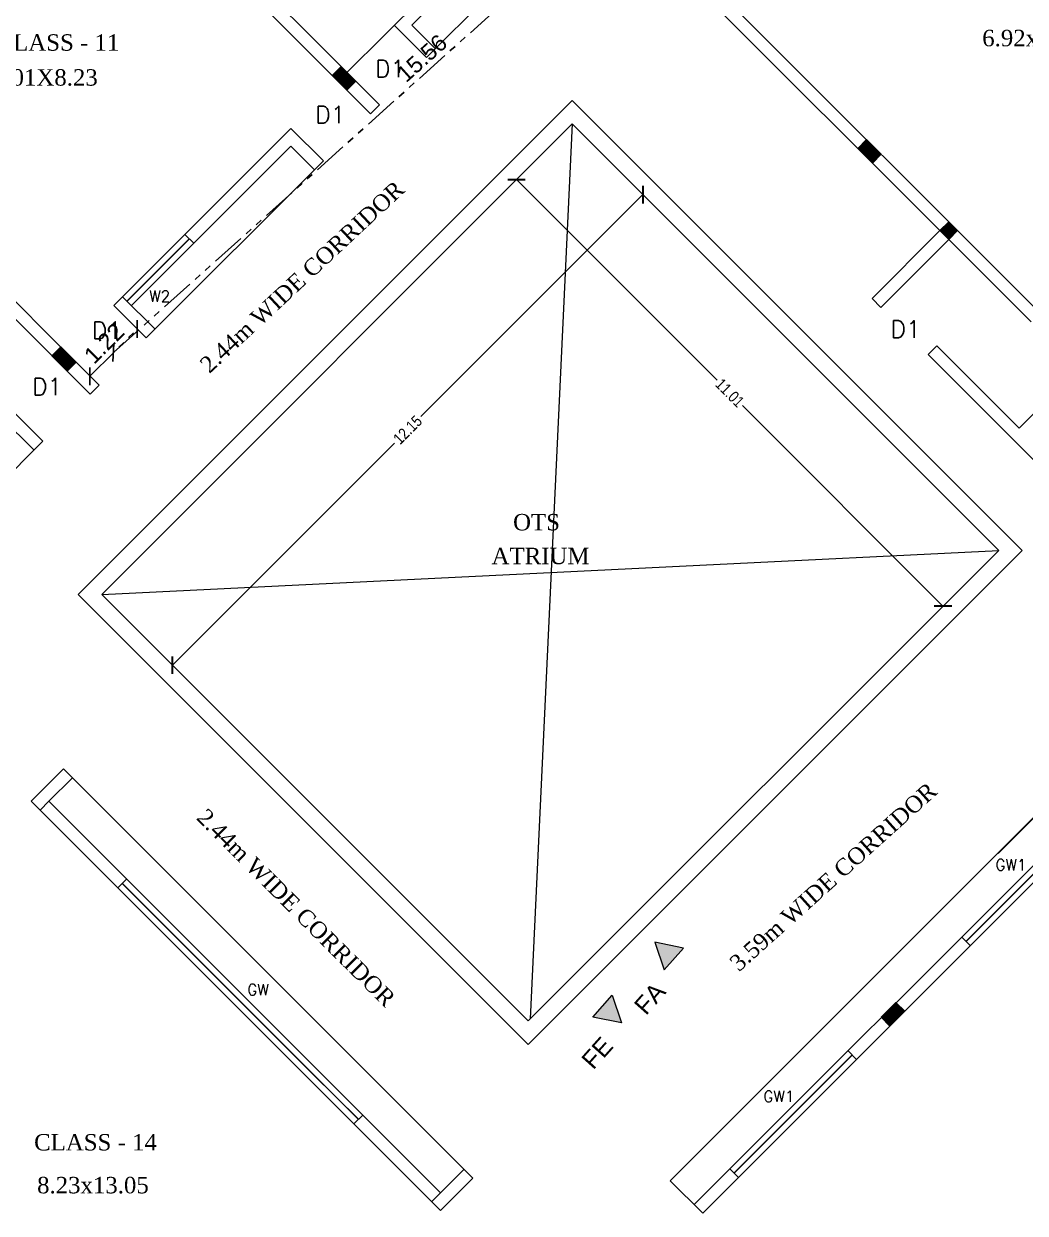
# Model space of a CAD drawing. Header units: metres. Extents: x 43 to 977, y 102 to 459.
# Drawn here: x 560.44 to 578.72, y 227.76 to 249.47 of the extents above; entities that cross this region are included whole.
import ezdxf

# ---------------------------------------------------------------- set-up
doc = ezdxf.new("R2010")
doc.units = ezdxf.units.M
doc.header["$MEASUREMENT"] = 0
doc.header["$PDMODE"] = 3
doc.linetypes.add('PHANTOM2', pattern=[1.25, 0.625, -0.125, 0.125, -0.125, 0.125, -0.125])
doc.layers.get('0').update_dxf_attribs({"lineweight": 0})
doc.layers.get('Defpoints').update_dxf_attribs({"lineweight": 0})
for name, color, linetype, lineweight in [('3', 3, 'Continuous', 0), ('6', 6, 'Continuous', 0), ('BLK_1_FLR_1_ EXIT_WIDTH_ DOOR', 7, 'Continuous', 35), ('Column', 1, 'Continuous', 0), ('DIST_EXIT', 7, 'Continuous', 35), ('hatch', 7, 'Continuous', 0), ('ILAND', 7, 'Continuous', 0), ('TEXT', 130, 'Continuous', 0), ('WA', 1, 'Continuous', 0), ('WALL', 7, 'Continuous', 0), ('WIN', 13, 'Continuous', 0)]:
    doc.layers.add(name, color=color, linetype=linetype, lineweight=lineweight)
doc.styles.add('AR', font='arial.ttf')
doc.styles.add('ARIAL', font='arial.ttf')
doc.styles.get("Standard").update_dxf_attribs({"font": 'romans.shx'})
doc.styles.add('style2', font='romantic.ttf')
doc.styles.add('visa', font='swissc.ttf')
doc.dimstyles.new('o3', dxfattribs={"dimscale": 0.23, "dimtxt": 0.9, "dimasz": 1, "dimexe": 5, "dimexo": 9, "dimgap": 0.23, "dimtad": 0, "dimzin": 3, "dimdsep": 46, "dimtxsty": 'visa', "dimblk": 'ARCHTICK', "dimcen": 0.09, "dimse1": 1, "dimse2": 1, "dimclrd": 7, "dimclre": 256, "dimclrt": 7, "dimadec": 0, "dimazin": 0, "dimtfac": 0.23, "dimtofl": 0, "dimtmove": 2, "dimatfit": 1, "dimldrblk": 'ARCHTICK', "dimfxl": 0, "dimtolj": 1, "dimtzin": 0, "dimarcsym": 0})
doc.dimstyles.new('OPEN SPACE', dxfattribs={"dimtxt": 0.3, "dimasz": 0.23, "dimexe": 0.1875, "dimexo": 0.0625, "dimgap": 0.09, "dimtad": 3, "dimzin": 0, "dimdsep": 46, "dimtxsty": 'ARIAL', "dimblk": 'OBLIQUE', "dimcen": 0.09, "dimse1": 1, "dimse2": 1, "dimclrd": 6, "dimclre": 6, "dimclrt": 7, "dimadec": 0, "dimazin": 0, "dimtfac": 0.5, "dimtix": 1, "dimtmove": 0, "dimatfit": 3, "dimfxl": 0, "dimtolj": 1, "dimtzin": 0, "dimarcsym": 0})

# ---------------------------------------------------------------- blocks, each defined once
blk = doc.blocks.new('_ArchTick')
at = {"color": 0, "const_width": 0.15}
blk.add_lwpolyline([(-0.5, -0.5), (0.5, 0.5)], dxfattribs=at)
blk = doc.blocks.new('*D217')
at = {"layer": 'Defpoints', "color": 0, "lineweight": 30}
for p in [(577.964, 255.262), (587.158, 250.639), (584.495, 247.976)]:
    blk.add_point(p, dxfattribs=at)
at = {"layer": 'WALL', "color": 7, "lineweight": -2}
for p, q in [((580.249, 257.548), (583.397, 254.4)), ((587.158, 250.639), (584.01, 253.787))]:
    blk.add_line(p, q, dxfattribs=at)
at = {"layer": 'WALL', "color": 7, "lineweight": -2, "xscale": 0.23, "yscale": 0.23, "zscale": 0.23}
for p, rotation in [((580.249, 257.548), 135.0000000061167), ((587.158, 250.639), 315.0000000061167)]:
    blk.add_blockref('_ArchTick', p, dxfattribs=dict(at, rotation=rotation))
at = {"layer": 'WALL', "color": 7, "insert": (583.704, 254.093), "char_height": 0.345, "attachment_point": 5, "rotation": 315, "style": 'visa'}
blk.add_mtext('\\A1;9.77', dxfattribs=at)
blk = doc.blocks.new('*D223')
at = {"layer": 'Defpoints', "color": 0, "lineweight": 30}
for p in [(569.811, 263.623), (598.148, 240.67), (595.255, 237.818)]:
    blk.add_point(p, dxfattribs=at)
at = {"layer": 'WALL', "color": 7, "lineweight": -2}
for p, q in [((572.704, 266.476), (585.041, 253.963)), ((598.148, 240.67), (585.81, 253.183))]:
    blk.add_line(p, q, dxfattribs=at)
at = {"layer": 'WALL', "color": 7, "lineweight": -2, "xscale": 0.23, "yscale": 0.23, "zscale": 0.23}
for p, rotation in [((572.704, 266.476), 134.5962407876201), ((598.148, 240.67), 314.5962407876201)]:
    blk.add_blockref('_ArchTick', p, dxfattribs=dict(at, rotation=rotation))
at = {"layer": 'WALL', "color": 7, "insert": (585.426, 253.573), "char_height": 0.345, "attachment_point": 5, "rotation": 314.5962, "style": 'visa'}
blk.add_mtext('\\A1;36.24', dxfattribs=at)
blk = doc.blocks.new('*D228')
at = {"layer": 'Defpoints', "color": 0, "lineweight": 30}
for p in [(561.661, 252.943), (554.152, 250.539), (556.78, 247.91)]:
    blk.add_point(p, dxfattribs=at)
at = {"layer": 'WALL', "color": 7, "lineweight": -2}
for p, q in [((559.108, 255.495), (556.914, 253.3)), ((554.152, 250.539), (556.347, 252.733))]:
    blk.add_line(p, q, dxfattribs=at)
at = {"layer": 'WALL', "color": 7, "lineweight": -2, "xscale": 0.23, "yscale": 0.23, "zscale": 0.23}
for p, rotation in [((559.108, 255.495), 44.99999999388329), ((554.152, 250.539), 224.9999999938833)]:
    blk.add_blockref('_ArchTick', p, dxfattribs=dict(at, rotation=rotation))
at = {"layer": 'WALL', "color": 7, "insert": (556.63, 253.017), "char_height": 0.345, "attachment_point": 5, "rotation": 45, "style": 'visa'}
blk.add_mtext('\\A1;7.01', dxfattribs=at)
blk = doc.blocks.new('*D234')
at = {"layer": 'Defpoints', "color": 0, "lineweight": 30}
for p in [(571.879, 263.263), (542.567, 241.328), (546.256, 237.64)]:
    blk.add_point(p, dxfattribs=at)
at = {"layer": 'WALL', "color": 7, "lineweight": -2}
for p, q in [((568.19, 266.952), (555.766, 254.528)), ((542.567, 241.328), (554.991, 253.753))]:
    blk.add_line(p, q, dxfattribs=at)
at = {"layer": 'WALL', "color": 7, "lineweight": -2, "xscale": 0.23, "yscale": 0.23, "zscale": 0.23}
for p, rotation in [((568.19, 266.952), 45.00068308527042), ((542.567, 241.328), 225.0006830852704)]:
    blk.add_blockref('_ArchTick', p, dxfattribs=dict(at, rotation=rotation))
at = {"layer": 'WALL', "color": 7, "insert": (555.379, 254.14), "char_height": 0.345, "attachment_point": 5, "rotation": 45.0007, "style": 'visa'}
blk.add_mtext('\\A1;36.24', dxfattribs=at)
blk = doc.blocks.new('*D236')
at = {"layer": 'Defpoints', "color": 0, "lineweight": 30}
for p in [(570.454, 247.645), (561.865, 239.056), (563.154, 237.766)]:
    blk.add_point(p, dxfattribs=at)
at = {"layer": 'WALL', "color": 7, "lineweight": -2}
for p, q in [((571.744, 246.355), (567.692, 242.304)), ((563.154, 237.766), (567.206, 241.818))]:
    blk.add_line(p, q, dxfattribs=at)
at = {"layer": 'WALL', "color": 7, "lineweight": -2, "xscale": 0.23, "yscale": 0.23, "zscale": 0.23}
for p, rotation in [((571.744, 246.355), 45.00000000006747), ((563.154, 237.766), 225.0000000000674)]:
    blk.add_blockref('_ArchTick', p, dxfattribs=dict(at, rotation=rotation))
at = {"layer": 'WALL', "color": 7, "insert": (567.449, 242.061), "char_height": 0.207, "attachment_point": 5, "rotation": 45, "style": 'visa'}
blk.add_mtext('\\A1;12.15', dxfattribs=at)
blk = doc.blocks.new('*D237')
at = {"layer": 'Defpoints', "color": 0, "lineweight": 30}
for p in [(570.454, 247.645), (578.238, 239.861), (577.221, 238.844)]:
    blk.add_point(p, dxfattribs=at)
at = {"layer": 'WALL', "color": 7, "lineweight": -2}
for p, q in [((569.437, 246.628), (573.098, 242.966)), ((577.221, 238.844), (573.559, 242.505))]:
    blk.add_line(p, q, dxfattribs=at)
at = {"layer": 'WALL', "color": 7, "lineweight": -2, "xscale": 0.23, "yscale": 0.23, "zscale": 0.23}
for p, rotation in [((569.437, 246.628), 135.000000000054), ((577.221, 238.844), 315.000000000054)]:
    blk.add_blockref('_ArchTick', p, dxfattribs=dict(at, rotation=rotation))
at = {"layer": 'WALL', "color": 7, "insert": (573.329, 242.736), "char_height": 0.207, "attachment_point": 5, "rotation": 315, "style": 'visa'}
blk.add_mtext('\\A1;11.01', dxfattribs=at)
blk = doc.blocks.new('_Oblique')
at = {"color": 0, "linetype": 'ByBlock', "lineweight": -2}
blk.add_line((-0.5, -0.5), (0.5, 0.5), dxfattribs=at)
blk = doc.blocks.new('*D720')
at = {"layer": 'Defpoints', "color": 0, "lineweight": 80}
for p in [(573.667, 253.858), (573.667, 253.858), (562.078, 243.47)]:
    blk.add_point(p, dxfattribs=at)
at = {"layer": 'DIST_EXIT', "color": 7, "linetype": 'PHANTOM2', "lineweight": -2}
blk.add_line((562.078, 243.47), (573.667, 253.858), dxfattribs=at)
at = {"layer": 'DIST_EXIT', "color": 7, "lineweight": -2, "xscale": 0.23, "yscale": 0.23, "zscale": 0.23}
for p, rotation in [((573.667, 253.858), 41.87082986993703), ((562.078, 243.47), 221.8708298699371)]:
    blk.add_blockref('_Oblique', p, dxfattribs=dict(at, rotation=rotation))
at = {"layer": 'DIST_EXIT', "color": 7, "lineweight": 35, "insert": (567.71, 248.845), "char_height": 0.3, "attachment_point": 5, "rotation": 41.8708, "style": 'ARIAL'}
blk.add_mtext('\\A1;15.56', dxfattribs=at)
blk = doc.blocks.new('*D721')
at = {"layer": 'BLK_1_FLR_1_ EXIT_WIDTH_ DOOR', "color": 2, "linetype": 'PHANTOM2', "lineweight": -2}
blk.add_line((561.647, 243.039), (562.509, 243.901), dxfattribs=at)
at = {"layer": 'Defpoints', "color": 0, "lineweight": 80}
for p in [(562.243, 244.167), (562.509, 243.901), (561.381, 243.305)]:
    blk.add_point(p, dxfattribs=at)
at = {"layer": 'BLK_1_FLR_1_ EXIT_WIDTH_ DOOR', "color": 2, "lineweight": -2, "xscale": 0.23, "yscale": 0.23, "zscale": 0.23}
for p, rotation in [((562.509, 243.901), 45.00000000008124), ((561.647, 243.039), 225.0000000000812)]:
    blk.add_blockref('_Oblique', p, dxfattribs=dict(at, rotation=rotation))
at = {"layer": 'BLK_1_FLR_1_ EXIT_WIDTH_ DOOR', "color": 2, "lineweight": 35, "insert": (561.907, 243.64), "char_height": 0.3, "attachment_point": 5, "rotation": 45, "style": 'ARIAL'}
blk.add_mtext('\\A1;1.22', dxfattribs=at)

msp = doc.modelspace()

# ---------------------------------------------------------------- hatches: boundary and pattern name
at = {"layer": '3'}
for points in [[(571.96266, 232.70636), (572.13074, 232.20051), (572.48479, 232.59899)], [(571.35125, 231.23279), (570.82942, 231.34158), (571.18454, 231.7391)]]:
    msp.add_hatch(color=8, dxfattribs=at).paths.add_polyline_path(points)
at = {"layer": 'hatch'}
h = msp.add_hatch(dxfattribs=at)
h.set_pattern_fill('ANSI31', color=256, scale=0.025396, style=0)
h.set_pattern_definition([(45, (-4804.2669952, 1819.084898), (-0.0022447263868, 0.0022447263868), [])])
h.paths.add_polyline_path([(566.23286, 248.69373), (566.07124, 248.53211), (566.3406, 248.26274), (566.50222, 248.42436)])
h = msp.add_hatch(dxfattribs=at)
h.set_pattern_fill('ANSI31', color=256, scale=0.025396, angle=180, style=0)
h.set_pattern_definition([(225, (-994.7274133, 5617.698594), (-0.0022447263868, 0.0022447263868), [])])
h.paths.add_polyline_path([(575.93312, 246.92937), (576.09474, 247.09099), (575.82538, 247.36036), (575.66376, 247.19874)])
h = msp.add_hatch(dxfattribs=at)
h.set_pattern_fill('ANSI31', color=256, scale=0.025396, angle=90, style=0)
h.set_pattern_definition([(315, (2147.9876334, 5616.304619), (0.0022447263868, 0.0022447263868), [])])
h.paths.add_polyline_path([(577.3271, 245.85864), (577.48872, 245.69702), (577.3271, 245.5354), (577.16548, 245.69702)])
h = msp.add_hatch(dxfattribs=at)
h.set_pattern_fill('ANSI31', color=256, scale=0.025396, style=0)
h.set_pattern_definition([(45, (-4809.3849714, 1813.966922), (-0.0022447263868, 0.0022447263868), [])])
h.paths.add_polyline_path([(561.11488, 243.57575), (560.95326, 243.41413), (561.22263, 243.14477), (561.38425, 243.30639)])
h = msp.add_hatch(dxfattribs=at)
h.set_pattern_fill('ANSI31', color=256, scale=0.025396, style=0)
h.set_pattern_definition([(45, (-4809.3717545, 1813.953705), (-0.0022447263868, 0.0022447263868), [])])
h.paths.add_polyline_path([(561.1281, 243.56254), (560.96648, 243.40092), (561.23584, 243.13155), (561.39747, 243.29317)])
h = msp.add_hatch(dxfattribs=at)
h.set_pattern_fill('ANSI31', color=256, scale=0.025396, angle=90, style=0)
h.set_pattern_definition([(135, (-994.300289, -5139.1611898), (-0.0022447263868, -0.0022447263868), [])])
h.paths.add_polyline_path([(576.09088, 231.33866), (576.2525, 231.17704), (576.52187, 231.44641), (576.36025, 231.60803)])

# ---------------------------------------------------------------- linework, layer by layer
at = {"layer": 'Column'}
for points in [[(566.50222, 248.42436), (566.23286, 248.69373), (566.07124, 248.53211), (566.3406, 248.26274), (566.50222, 248.42436)], [(575.93312, 246.92937), (575.66376, 247.19874), (575.82538, 247.36036), (576.09474, 247.09099), (575.93312, 246.92937)], [(577.3271, 245.5354), (577.48872, 245.69702), (577.3271, 245.85864), (577.16548, 245.69702), (577.3271, 245.5354)], [(561.38425, 243.30639), (561.11488, 243.57575), (560.95326, 243.41413), (561.22263, 243.14477), (561.38425, 243.30639)], [(561.39747, 243.29317), (561.1281, 243.56254), (560.96648, 243.40092), (561.23584, 243.13155), (561.39747, 243.29317)], [(576.36025, 231.60803), (576.09088, 231.33866), (576.2525, 231.17704), (576.52187, 231.44641), (576.36025, 231.60803)]]:
    msp.add_lwpolyline(points, dxfattribs=at)
at = {"layer": 'ILAND', "color": 5, "ltscale": 45}
for p, q in [((570.45406, 247.64485), (569.68485, 231.30766)), ((561.86494, 239.05573), (578.23805, 239.86086))]:
    msp.add_line(p, q, dxfattribs=at)
at = {"layer": 'WA', "ltscale": 0.5}
for points in [[(571.96266, 232.70636), (572.13074, 232.20051), (572.48479, 232.59899)], [(571.35125, 231.23279), (570.82942, 231.34158), (571.18454, 231.7391)]]:
    msp.add_lwpolyline(points, close=True, dxfattribs=at)
at = {"layer": 'WALL'}
for p, q in [((566.3406, 248.58598), (571.02759, 253.27297)), ((567.52582, 249.44796), (570.16562, 252.08776)), ((567.79519, 248.85535), (570.75823, 251.81839)), ((572.78198, 250.40376), (578.99044, 244.1953)), ((572.62036, 250.24214), (577.16548, 245.69702)), ((555.4043, 249.28634), (561.22263, 243.46801)), ((567.79519, 248.85535), (567.20258, 249.44796)), ((567.95681, 249.01697), (567.52582, 249.44796)), ((578.61333, 242.09423), (585.563, 249.04391)), ((570.45406, 248.07584), (561.43396, 239.05573)), ((566.77159, 247.83175), (566.93321, 247.99337)), ((578.66904, 239.86086), (570.45406, 248.07584)), ((570.45406, 247.64485), (561.86494, 239.05573)), ((565.90962, 246.96978), (565.31701, 247.56239)), ((578.23805, 239.86086), (570.45406, 247.64485)), ((562.40784, 244.32998), (565.31701, 247.23915)), ((565.748, 246.80816), (565.31701, 247.23915)), ((562.67721, 243.73737), (565.90962, 246.96978)), ((563.5447, 245.46684), (563.38308, 245.62846)), ((575.92639, 244.45793), (577.16548, 245.69702)), ((577.10487, 245.75763), (578.82882, 244.03368)), ((576.08801, 244.29631), (577.3271, 245.5354)), ((562.24622, 244.4916), (562.83883, 243.89899)), ((562.0846, 244.32998), (562.67721, 243.73737)), ((575.92639, 244.45793), (576.08801, 244.29631)), ((578.61333, 242.09423), (580.92988, 244.41079)), ((561.38425, 243.30639), (561.22263, 243.46801)), ((576.94998, 243.43434), (577.1116, 243.59596)), ((576.94998, 243.43434), (580.01404, 240.37028)), ((577.1116, 243.59596), (578.61333, 242.09423)), ((561.81524, 242.8754), (561.38425, 243.30639)), ((561.81524, 242.8754), (561.38425, 243.30639)), ((561.65362, 242.71378), (561.22263, 243.14477)), ((561.65362, 242.71378), (561.22263, 243.14477)), ((561.65362, 242.71378), (561.81524, 242.8754)), ((561.65362, 242.71378), (561.81524, 242.8754)), ((557.72085, 238.78102), (560.79164, 241.8518)), ((578.66904, 239.86086), (569.64893, 230.84075)), ((578.23805, 239.86086), (569.64893, 231.27174)), ((561.43396, 239.05573), (569.64893, 230.84075)), ((561.86494, 239.05573), (569.64893, 231.27174)), ((582.16304, 238.26328), (578.22869, 234.32894)), ((582.59402, 237.8323), (572.67873, 227.91701)), ((560.57615, 235.27924), (561.16875, 235.87185)), ((561.16875, 235.87185), (568.63932, 228.40128)), ((560.89939, 235.27924), (561.33037, 235.71023)), ((568.04671, 227.80868), (560.57615, 235.27924)), ((560.73777, 235.11762), (560.89939, 235.27924)), ((568.04671, 228.13192), (560.89939, 235.27924)), ((579.18454, 235.2943), (572.24299, 228.35275)), ((579.93877, 234.86331), (572.8356, 227.76014)), ((577.56364, 232.80191), (577.72526, 232.64029)), ((575.48164, 230.72942), (575.64326, 230.5678)), ((568.4777, 228.5629), (567.88509, 227.9703)), ((573.3267, 228.57448), (573.48832, 228.41286)), ((568.63932, 228.40128), (568.04671, 227.80868)), ((572.8356, 227.76014), (572.24299, 228.35275))]:
    msp.add_line(p, q, dxfattribs=at)
at = {"layer": 'WALL', "color": 7}
for points in [[(566.93321, 247.99337), (560.52227, 254.40431), (560.95326, 254.8353)], [(566.93321, 247.99337), (560.52227, 254.40431), (560.95326, 254.8353)], [(559.92967, 253.81171), (560.36065, 254.24269), (566.77159, 247.83175)], [(554.81169, 248.69373), (555.24268, 249.12472), (561.06101, 243.30639)], [(562.0846, 244.32998), (565.31701, 247.56239)], [(560.19903, 242.44441), (560.79164, 241.8518)], [(560.03741, 242.28279), (560.63002, 241.69018)]]:
    msp.add_lwpolyline(points, dxfattribs=at)
at = {"layer": 'WIN', "color": 7}
for p, q in [((562.0846, 244.32998), (563.05432, 245.2997)), ((563.21594, 245.13808), (562.40784, 244.32998)), ((562.31811, 233.86052), (562.15649, 233.6989)), ((566.62799, 229.55064), (566.46637, 229.38902))]:
    msp.add_line(p, q, dxfattribs=at)
at = {"layer": 'WIN', "const_width": 0.0254}
for points in [[(562.32703, 244.41079), (563.46389, 245.54765)], [(579.79939, 234.87604), (577.64445, 232.7211)], [(566.55013, 229.47279), (562.2373, 233.77971)], [(575.56245, 230.64861), (573.40751, 228.49367)]]:
    msp.add_lwpolyline(points, dxfattribs=at)

# ---------------------------------------------------------------- texts
at = {"layer": '6', "char_height": 0.3236911, "width": 16.1756829, "attachment_point": 7, "style": 'AR'}
for s, insert, rotation in [('FA{\\fTimes New Roman|b1|i0|c0|p18;\\L  }', (571.79822, 231.3569), 48.379732), ('FE {\\fTimes New Roman|b1|i0|c0|p18;\\L   }', (570.83643, 230.36353), 48.224038)]:
    msp.add_mtext(s, dxfattribs=dict(at, insert=insert, rotation=rotation))
at = {"layer": 'TEXT', "color": 4, "style": 'style2'}
for s, p in [('CLASS - 11', (559.94492, 248.98174)), ('6.92x8.45', (577.93714, 249.06335)), ('7.01X8.23', (559.87849, 248.34415)), ('OTS', (569.37335, 240.22531)), ('ATRIUM', (568.9808, 239.60818)), ('CLASS - 14', (560.63001, 228.90552)), ('8.23x13.05', (560.68412, 228.12293))]:
    msp.add_text(s, height=0.3, dxfattribs=at).set_placement(p)
for s, rotation, p in [('2.44m WIDE CORRIDOR', 42.944287, (563.83079, 243.07906)), ('3.59m WIDE CORRIDOR', 41.927254, (573.49531, 232.15666)), ('2.44m WIDE CORRIDOR', 315.03991, (563.57722, 234.96057))]:
    msp.add_text(s, height=0.3, rotation=rotation, dxfattribs=at).set_placement(p)
at = {"layer": 'WALL'}
for s, height, p in [('D1', 0.313036, (566.85401, 248.49651)), ('D1', 0.313036, (565.76258, 247.65696)), ('W2', 0.203169, (562.73092, 244.39908)), ('D1', 0.313036, (561.68245, 243.71985)), ('D1', 0.313036, (576.26408, 243.74268)), ('D1', 0.313036, (560.59365, 242.6935)), ('GW1', 0.203169, (578.1788, 234.01881)), ('GW', 0.203169, (564.52161, 231.73912)), ('GW1', 0.203169, (573.94186, 229.79138))]:
    msp.add_text(s, height=height, dxfattribs=at).set_placement(p)

# ---------------------------------------------------------------- dimensions: what is measured, and where the dimension line sits
at = {"layer": 'BLK_1_FLR_1_ EXIT_WIDTH_ DOOR', "color": 2, "lineweight": 35}
dim = msp.add_aligned_dim(p1=(561.38053, 243.30511), p2=(562.24251, 244.16709), distance=-0.37621, dimstyle='OPEN SPACE', override={"dimpost": '\\X', "dimclrd": 2, "dimclrt": 2, "dimfxl": 0, "dimarcsym": 2}, dxfattribs=at)
dim.commit()
dim.dimension.update_dxf_attribs({"geometry": '*D721', "text_midpoint": (561.9074, 243.64022)})
at = {"layer": 'DIST_EXIT', "color": 7, "lineweight": 35}
dim = msp.add_aligned_dim(p1=(562.07754, 243.47008), p2=(573.66708, 253.85814), distance=0, dimstyle='OPEN SPACE', override={"dimpost": '\\X', "dimclrd": 7, "dimfxl": 0, "dimarcsym": 2}, dxfattribs=at)
dim.commit()
dim.dimension.update_dxf_attribs({"geometry": '*D720', "text_midpoint": (567.71, 248.84519)})
at = {"layer": 'WALL'}
for p1, p2, distance, override, picture, middle in [((571.87907, 263.26338), (546.2559, 237.63959), -5.21674, {"dimtxt": 1.5, "dimpost": '\\X'}, '*D234', (555.37865, 254.14024)), ((569.81056, 263.62347), (595.25505, 237.81781), 4.06278, {"dimtxt": 1.5, "dimpost": '\\X'}, '*D223', (585.4258, 253.57314)), ((570.45406, 247.64485), (561.86494, 239.05573), 1.82362, {"dimpost": '\\X'}, '*D236', (567.449, 242.0608)), ((570.45406, 247.64485), (578.23805, 239.86086), -1.43861, {"dimpost": '\\X'}, '*D237', (573.32881, 242.73561))]:
    dim = msp.add_aligned_dim(p1=p1, p2=p2, distance=distance, dimstyle='o3', override=override, dxfattribs=at)
    dim.commit()
    dim.dimension.update_dxf_attribs({"geometry": picture, "text_midpoint": middle})
for base, p1, p2, angle, picture, middle in [((587.15794, 250.63884), (577.96387, 255.2624), (584.49523, 247.97614), 135, '*D217', (583.70353, 254.09325)), ((554.15195, 250.53869), (561.66062, 252.94273), (556.78045, 247.91018), 45, '*D228', (556.63012, 253.01687))]:
    dim = msp.add_linear_dim(base=base, p1=p1, p2=p2, angle=angle, dimstyle='o3', override={"dimtxt": 1.5, "dimpost": '\\X'}, dxfattribs=at)
    dim.commit()
    dim.dimension.update_dxf_attribs({"geometry": picture, "text_midpoint": middle})

doc.saveas('drawing.dxf')
